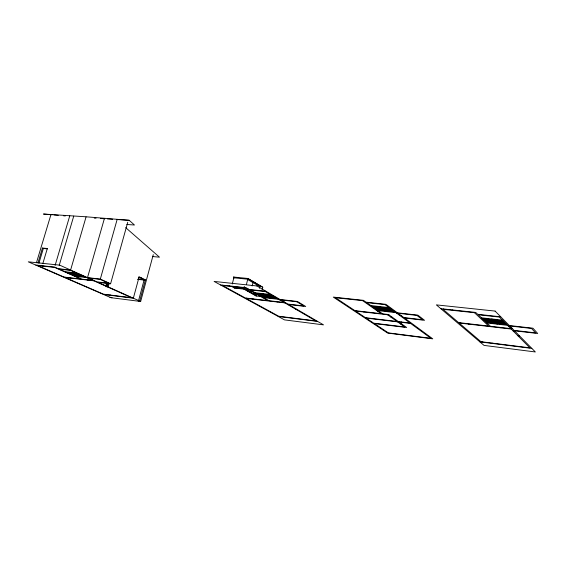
<?xml version="1.0" encoding="UTF-8"?>
<svg xmlns="http://www.w3.org/2000/svg" width="566" height="566" viewBox="0 0 566 566"><rect width="100%" height="100%" fill="white"/><g stroke="black" fill="none" stroke-linecap="round" stroke-linejoin="round"><path stroke-width="0.85" d="M233.609 277.772L247.667 279.194L247.83 278.514L262.638 287.217L262.582 288.179M262.185 289.849L262.801 287.238L247.894 278.472L233.666 277.043L233.433 277.998L233.942 277.807M253.752 294.108L253.271 293.987L253.787 292.162M253.419 294.072L253.816 292.403M253.582 294.087L254.035 292.19M256.54 293.846C255.033 299.923 257.36 288.971 255.825 295.424L256.193 296.018L260.608 296.52M259.511 288.292L259.907 286.615L247.491 279.427L247.724 278.458M246.818 288.434L246.748 290.16M246.585 290.139L246.974 288.519M248.113 290.931L247.625 290.804L248.014 289.191M247.781 290.889L248.184 289.205M247.95 290.91L248.34 289.29M250.922 290.839L250.872 292.488M252.174 285.957L252.988 282.561M244.102 286.969L243.713 288.596L246.599 290.075M244.208 287.026L243.812 288.66L244.293 286.898M243.932 289.12L244.045 288.639L234.671 287.62L234.55 288.101L243.932 289.12L256.193 296.018M246.422 284.585L247.894 278.472M246.26 290.04L246.656 288.412M233.539 278.062L233.666 277.043M232.308 283.969L233.999 277.071M127.753 222.219L110.589 283.764L100.324 279.088L87.511 277.63L59.671 265.136L28.3 261.832L110.894 297.674L140.658 301.48L153.273 254.636M139.441 301.324L138.472 300.893L144.189 279.71L138.705 277.043M103.408 294.426L133.343 298.197L139.151 276.795L145.405 279.845L139.689 301.048L138.472 300.893M105.849 285.915L106.776 282.597M106.196 286.842L107.123 283.531M107.179 286.354L108.106 283.05M108.17 283.46L107.236 286.792L108.177 286.905L109.111 283.573M100.324 279.088L117.183 219.332M87.511 277.63L104.399 218.526M86.067 216.898L70.601 270.046L58.234 268.701L54.605 267.088L35.75 265.058M55.107 265.412L69.781 215.78M59.225 265.348L73.729 216.127M42.91 263.289L47.332 248.509L42.436 248.057L38.007 262.773M36.507 262.539L50.947 214.599M38.927 263.176L43.341 248.481L47.424 248.856M94.289 218.101L96.05 218.214M100.458 218.49L104.795 218.766M107.399 218.929L112.606 219.261M116.844 219.523L129.19 220.301L134.46 225.006L126.819 224.497M52.185 214.804L43.462 214.04L86.011 216.792L129.19 220.301M53.933 214.953L58.298 215.335M63.533 215.795L65.281 215.95M152.473 256.547L159.471 257.176L125.694 227.638M233.433 277.998L233.871 278.09M220.542 284.96L246.104 287.712L249.181 289.459L265.985 291.285M440.815 308.675L475.723 312.432L477.704 314.3L500.726 316.804M244.201 288.724L234.918 287.648M138.606 277.559L141.175 277.835M138.203 279.052L145.405 279.845M137.446 279.328L144.288 280.078M65.09 271.737L76.452 272.989M254.976 292.749L270.364 294.454M370.879 305.576L389.019 307.586M481.44 317.816L502.431 320.137M66.569 272.387L77.91 273.647M256.221 293.457L271.581 295.162M371.919 306.312L390.024 308.321M482.239 318.566L503.174 320.894M68.033 273.038L79.367 274.298M256.327 294.023L254.275 292.976M257.459 294.157L272.791 295.869M372.952 307.041L391.021 309.05M483.031 319.316L503.917 321.644M69.491 273.682L80.818 274.949M258.69 294.858L274.001 296.57M373.977 307.762L392.012 309.779M483.817 320.059L504.66 322.387M70.948 274.326L82.261 275.6M259.914 295.551L275.203 297.27M374.996 308.484L392.995 310.501M484.602 320.795L505.396 323.129M72.391 274.97L83.697 276.243M261.131 296.244L276.392 297.964M376.015 309.199L393.978 311.222M485.38 321.53L506.124 323.865M73.835 275.607L85.133 276.88M262.348 296.938L277.581 298.657M377.027 309.913L394.955 311.937M486.159 322.259L506.846 324.601M75.271 276.243L86.556 277.524M263.558 297.624L278.769 299.35M378.031 310.621L417.864 315.142L424.557 320.321L404.435 317.979L432.771 338.843L387.604 333.07L333.289 297.093L363.45 300.341L366.025 302.159L385.885 304.317L397.431 312.821M486.93 322.988L507.568 325.33M87.978 278.161L88.926 278.267M279.944 300.037L281.224 300.178M377.564 311.159L379.036 311.328M396.886 313.359L398.393 313.529M508.289 326.051L510.03 326.249M91.918 279.929L92.866 280.036M283.212 301.933L284.486 302.081M399.561 315.326L401.061 315.495M510.277 328.061L512.004 328.259M380.741 313.387L382.199 313.557M93.036 280.425L81.801 279.13L59.14 269.098L70.538 270.343L131.68 297.751L103.528 294.207L64.984 277.46L93.871 280.8M284.132 302.477L269.034 300.73L249.946 289.891L265.426 291.575L315.8 320.915L278.734 316.252L246.111 298.402L284.825 302.874M510.836 328.627L490.425 326.271L478.199 314.767L499.396 317.073L529.875 347.842L480.951 341.694L459.09 323.023L511.261 329.051M387.951 315.029L389.422 315.198M110.589 283.764L97.868 282.278L140.658 301.48M97.472 282.413L98.413 282.526M287.797 304.607L289.063 304.756M513.065 330.877L514.777 331.075M391.021 317.208L392.479 317.385M295.841 309.291L297.093 309.439M365.551 317.71L396.999 321.467L387.568 314.753L355.519 311.052L373.786 323.186L404.74 326.971L397.551 321.856L366.131 318.099M517.925 335.78L519.609 335.985M397.919 322.118L399.355 322.295M400.459 323.929L401.888 324.099M278.217 316.451L317.611 321.417M479.862 341.857L531.842 348.408M109.903 297.249L112.054 297.822M37.271 265.228L38.191 265.624M64.729 277.163L65.585 277.531M104.116 294.285L104.873 294.61M42.174 265.751L43.087 266.154M69.554 277.722L70.403 278.09M110.002 295.02L110.752 295.353M70.743 272.359L80.888 276.88M87.39 279.774L88.232 280.149M42.436 248.057L43.341 248.481M222.601 285.179L223.393 285.611M246.182 298.098L246.91 298.494M279.498 316.344L280.135 316.691M229.23 285.894L230.022 286.325M252.634 298.841L253.356 299.237M231.685 286.509L234.55 288.101M287.231 317.321L287.861 317.668M244.045 288.639L256.306 295.544M246.429 290.054L247.625 290.804M247.795 290.825L253.271 293.987M253.434 294.002L255.224 295.084M262.624 293.598L271.121 298.48M276.541 301.6L277.241 302.003M355.837 310.748L356.453 311.159M363.379 311.618L363.988 312.029M379.892 306.574L386.925 311.633M401.329 321.983L401.874 322.372M409.084 322.91L409.621 323.299M443.617 308.972L444.161 309.439M459.67 322.726L460.165 323.144M481.963 341.814L482.381 342.175M452.659 309.949L453.189 310.416M468.337 323.724L468.818 324.148M492.137 343.095L492.54 343.456M491.861 318.969L497.181 324.148M500.563 327.445L501.002 327.87M256.83 285.943L214.09 281.429L284.493 319.882L323.533 324.87L288.61 304.494L305.739 306.489L297.391 301.466L280.05 299.492L256.83 285.943M495.094 311.081L436.358 304.883L484.029 345.401L535.337 351.96L514.501 330.799L537.7 333.494L532.939 328.209L509.315 325.528L495.094 311.081M54.577 267.393L37.582 265.56L64.128 277.092L80.874 279.024L54.577 267.393M245.594 288.009L222.572 285.526L245.382 298.006L267.789 300.588L245.594 288.009M362.587 300.638L335.426 297.702L354.896 310.635L381.137 313.663L362.587 300.638M474.471 312.708L443.044 309.319L458.594 322.599L488.748 326.08L474.471 312.708M384.958 304.6L366.669 302.612L382.595 313.833L388.453 314.512L398.443 321.637L410.06 323.023L384.958 304.6M100.196 279.356L88.36 278.012L97.041 281.91L108.806 283.276L100.196 279.356M296.761 301.728L280.757 299.909L287.931 304.091L303.772 305.937L296.761 301.728M416.866 315.396L398.011 313.246L403.876 317.568L422.498 319.733L416.866 315.396M531.538 328.443L509.747 325.966L514.091 330.374L535.556 332.872L531.538 328.443M410.598 323.419L398.988 322.033L406.678 327.523L374.345 323.554L388.396 332.893L430.903 338.319L410.598 323.419"/></g></svg>
